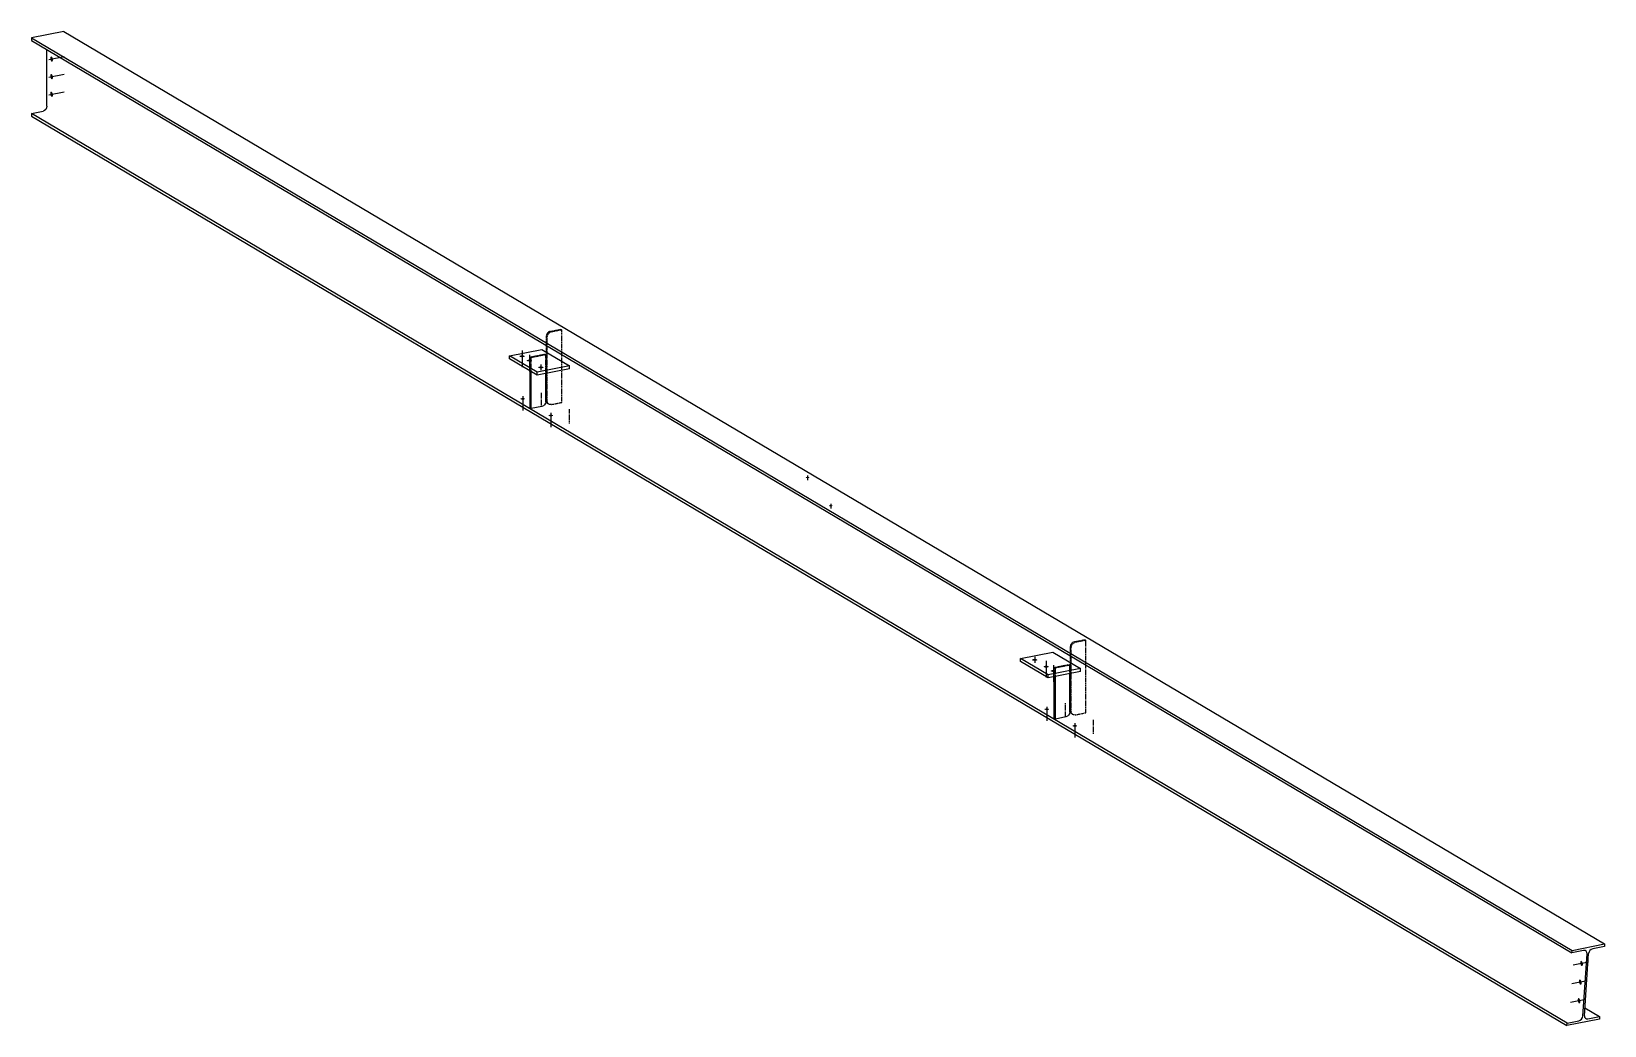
# Model space of a CAD drawing. Header units: millimetres. Extents: x 10 to 57393, y 7 to 4887.
# Drawn here: x 49832 to 57393, y 108 to 4887 of the extents above; entities that cross this region are included whole.
import ezdxf

# ---------------------------------------------------------------- set-up
doc = ezdxf.new("R2010")
doc.units = ezdxf.units.MM
doc.linetypes.add('DXK_LINE_DOT2', pattern=[3.9198, 1.9599, -1.9599])
doc.layers.add('STÅL', color=7, linetype='Continuous')

msp = doc.modelspace()

# ---------------------------------------------------------------- hatches: boundary and pattern name
at = {"layer": 'STÅL', "linetype": 'Continuous'}
for points in [[(49934.9, 4755.3), (49935.3, 4752.6), (49935.4, 4750), (49935.2, 4747.6), (49934.8, 4745.4), (49934.1, 4743.6), (49933.1, 4742.3), (49932, 4741.5), (49930.8, 4741.3), (49929.4, 4741.6), (49928.1, 4742.5), (49926.7, 4743.8), (49925.5, 4745.6), (49924.4, 4747.8), (49923.5, 4750.3), (49922.9, 4752.9), (49922.5, 4755.6), (49922.4, 4758.2), (49922.6, 4760.6), (49923, 4762.8), (49923.7, 4764.6), (49924.6, 4765.9), (49925.8, 4766.7), (49927, 4766.9), (49928.3, 4766.6), (49929.7, 4765.7), (49931, 4764.4), (49932.3, 4762.6), (49933.3, 4760.4), (49934.2, 4757.9)], [(49934.9, 4670.7), (49935.3, 4668), (49935.4, 4665.4), (49935.2, 4663), (49934.8, 4660.8), (49934.1, 4659.1), (49933.1, 4657.8), (49932, 4657), (49930.8, 4656.7), (49929.4, 4657), (49928.1, 4657.9), (49926.7, 4659.3), (49925.5, 4661.1), (49924.4, 4663.3), (49923.5, 4665.7), (49922.9, 4668.3), (49922.5, 4671), (49922.4, 4673.6), (49922.6, 4676.1), (49923, 4678.2), (49923.7, 4680), (49924.6, 4681.3), (49925.8, 4682.1), (49927, 4682.3), (49928.3, 4682), (49929.7, 4681.2), (49931, 4679.8), (49932.3, 4678), (49933.3, 4675.8), (49934.2, 4673.3)], [(49934.9, 4586.1), (49935.3, 4583.5), (49935.4, 4580.8), (49935.2, 4578.4), (49934.8, 4576.3), (49934.1, 4574.5), (49933.1, 4573.2), (49932, 4572.4), (49930.8, 4572.1), (49929.4, 4572.5), (49928.1, 4573.3), (49926.7, 4574.7), (49925.5, 4576.5), (49924.4, 4578.7), (49923.5, 4581.1), (49922.9, 4583.8), (49922.5, 4586.4), (49922.4, 4589.1), (49922.6, 4591.5), (49923, 4593.6), (49923.7, 4595.4), (49924.6, 4596.7), (49925.8, 4597.5), (49927, 4597.8), (49928.3, 4597.4), (49929.7, 4596.6), (49931, 4595.2), (49932.3, 4593.4), (49933.3, 4591.2), (49934.2, 4588.8)], [(52190.6, 3320.9), (52187.9, 3321), (52185.3, 3321.3), (52182.9, 3321.8), (52180.9, 3322.4), (52179.3, 3323.1), (52178.2, 3324), (52177.6, 3324.9), (52177.6, 3325.8), (52178.2, 3326.7), (52179.3, 3327.6), (52180.9, 3328.3), (52182.9, 3329), (52185.3, 3329.4), (52187.9, 3329.7), (52190.6, 3329.8), (52193.3, 3329.7), (52195.8, 3329.4), (52198.2, 3329), (52200.2, 3328.3), (52201.8, 3327.6), (52202.9, 3326.7), (52203.5, 3325.8), (52203.5, 3324.9), (52202.9, 3324), (52201.8, 3323.1), (52200.2, 3322.4), (52198.2, 3321.8), (52195.8, 3321.3), (52193.3, 3321)], [(52225.6, 3300.2), (52222.9, 3300.3), (52220.3, 3300.6), (52217.9, 3301), (52215.9, 3301.7), (52214.3, 3302.4), (52213.2, 3303.3), (52212.6, 3304.2), (52212.6, 3305.1), (52213.2, 3306), (52214.3, 3306.9), (52215.9, 3307.6), (52217.9, 3308.2), (52220.3, 3308.7), (52222.9, 3309), (52225.6, 3309.1), (52228.3, 3309), (52230.8, 3308.7), (52233.2, 3308.2), (52235.2, 3307.6), (52236.8, 3306.9), (52237.9, 3306), (52238.5, 3305.1), (52238.5, 3304.2), (52237.9, 3303.3), (52236.8, 3302.4), (52235.2, 3301.7), (52233.2, 3301), (52230.8, 3300.6), (52228.3, 3300.3)], [(52280.6, 3267.6), (52277.9, 3267.7), (52275.3, 3268), (52272.9, 3268.5), (52270.9, 3269.1), (52269.3, 3269.8), (52268.2, 3270.7), (52267.6, 3271.6), (52267.6, 3272.5), (52268.2, 3273.4), (52269.3, 3274.3), (52270.9, 3275), (52272.9, 3275.7), (52275.3, 3276.1), (52277.9, 3276.4), (52280.6, 3276.5), (52283.3, 3276.4), (52285.8, 3276.1), (52288.2, 3275.7), (52290.2, 3275), (52291.8, 3274.3), (52292.9, 3273.4), (52293.5, 3272.5), (52293.5, 3271.6), (52292.9, 3270.7), (52291.8, 3269.8), (52290.2, 3269.1), (52288.2, 3268.5), (52285.8, 3268), (52283.3, 3267.7)], [(52193.5, 3117), (52191.2, 3117.1), (52189, 3117.3), (52187, 3117.7), (52185.3, 3118.3), (52184, 3118.9), (52183, 3119.6), (52182.6, 3120.4), (52182.6, 3121.2), (52183, 3121.9), (52184, 3122.7), (52185.3, 3123.3), (52187, 3123.8), (52189, 3124.2), (52191.2, 3124.5), (52193.5, 3124.5), (52195.8, 3124.5), (52198, 3124.2), (52200, 3123.8), (52201.7, 3123.3), (52203, 3122.7), (52204, 3121.9), (52204.4, 3121.2), (52204.4, 3120.4), (52204, 3119.6), (52203, 3118.9), (52201.7, 3118.3), (52200, 3117.7), (52198, 3117.3), (52195.8, 3117.1)], [(52328.5, 3037), (52326.2, 3037.1), (52324, 3037.4), (52322, 3037.8), (52320.3, 3038.3), (52319, 3038.9), (52318, 3039.6), (52317.6, 3040.4), (52317.6, 3041.2), (52318, 3042), (52319, 3042.7), (52320.3, 3043.3), (52322, 3043.8), (52324, 3044.2), (52326.2, 3044.5), (52328.5, 3044.6), (52330.8, 3044.5), (52333, 3044.2), (52335, 3043.8), (52336.7, 3043.3), (52338, 3042.7), (52339, 3042), (52339.4, 3041.2), (52339.4, 3040.4), (52339, 3039.6), (52338, 3038.9), (52336.7, 3038.3), (52335, 3037.8), (52333, 3037.4), (52330.8, 3037.1)], [(53562.4, 2739.8), (53560.5, 2739.8), (53558.7, 2740), (53557.1, 2740.3), (53555.7, 2740.8), (53554.6, 2741.3), (53553.8, 2741.9), (53553.4, 2742.5), (53553.4, 2743.2), (53553.8, 2743.8), (53554.6, 2744.4), (53555.7, 2744.9), (53557.1, 2745.3), (53558.7, 2745.6), (53560.5, 2745.8), (53562.4, 2745.9), (53564.2, 2745.8), (53566, 2745.6), (53567.7, 2745.3), (53569.1, 2744.9), (53570.2, 2744.4), (53570.9, 2743.8), (53571.3, 2743.2), (53571.3, 2742.5), (53570.9, 2741.9), (53570.2, 2741.3), (53569.1, 2740.8), (53567.7, 2740.3), (53566, 2740), (53564.2, 2739.8)], [(53674, 2603.8), (53672.2, 2603.9), (53670.4, 2604.1), (53668.8, 2604.4), (53667.4, 2604.8), (53666.2, 2605.4), (53665.5, 2606), (53665.1, 2606.6), (53665.1, 2607.2), (53665.5, 2607.9), (53666.2, 2608.4), (53667.4, 2609), (53668.8, 2609.4), (53670.4, 2609.7), (53672.2, 2609.9), (53674, 2610), (53675.9, 2609.9), (53677.7, 2609.7), (53679.3, 2609.4), (53680.7, 2609), (53681.8, 2608.4), (53682.6, 2607.9), (53683, 2607.2), (53683, 2606.6), (53682.6, 2606), (53681.8, 2605.4), (53680.7, 2604.8), (53679.3, 2604.4), (53677.7, 2604.1), (53675.9, 2603.9)], [(54654.3, 1861.4), (54651.6, 1861.5), (54649, 1861.8), (54646.7, 1862.2), (54644.7, 1862.9), (54643.1, 1863.6), (54642, 1864.5), (54641.4, 1865.4), (54641.4, 1866.3), (54642, 1867.2), (54643.1, 1868.1), (54644.7, 1868.8), (54646.7, 1869.4), (54649, 1869.9), (54651.6, 1870.2), (54654.3, 1870.3), (54657, 1870.2), (54659.6, 1869.9), (54662, 1869.4), (54664, 1868.8), (54665.6, 1868.1), (54666.7, 1867.2), (54667.3, 1866.3), (54667.3, 1865.4), (54666.7, 1864.5), (54665.6, 1863.6), (54664, 1862.9), (54662, 1862.2), (54659.6, 1861.8), (54657, 1861.5)], [(54709.3, 1828.8), (54706.6, 1828.9), (54704, 1829.2), (54701.7, 1829.7), (54699.7, 1830.3), (54698.1, 1831), (54697, 1831.9), (54696.4, 1832.8), (54696.4, 1833.7), (54697, 1834.6), (54698.1, 1835.5), (54699.7, 1836.2), (54701.7, 1836.9), (54704, 1837.3), (54706.6, 1837.6), (54709.3, 1837.7), (54712, 1837.6), (54714.6, 1837.3), (54717, 1836.9), (54719, 1836.2), (54720.6, 1835.5), (54721.7, 1834.6), (54722.3, 1833.7), (54722.3, 1832.8), (54721.7, 1831.9), (54720.6, 1831), (54719, 1830.3), (54717, 1829.7), (54714.6, 1829.2), (54712, 1828.9)], [(54744.3, 1808.1), (54741.6, 1808.2), (54739, 1808.5), (54736.7, 1808.9), (54734.7, 1809.6), (54733.1, 1810.3), (54732, 1811.2), (54731.4, 1812.1), (54731.4, 1813), (54732, 1813.9), (54733.1, 1814.7), (54734.7, 1815.5), (54736.7, 1816.1), (54739, 1816.6), (54741.6, 1816.9), (54744.3, 1817), (54747, 1816.9), (54749.6, 1816.6), (54752, 1816.1), (54754, 1815.5), (54755.6, 1814.7), (54756.7, 1813.9), (54757.3, 1813), (54757.3, 1812.1), (54756.7, 1811.2), (54755.6, 1810.3), (54754, 1809.6), (54752, 1808.9), (54749.6, 1808.5), (54747, 1808.2)], [(54712.3, 1624.9), (54710, 1625), (54707.8, 1625.2), (54705.8, 1625.6), (54704.1, 1626.1), (54702.8, 1626.8), (54701.8, 1627.5), (54701.3, 1628.3), (54701.3, 1629.1), (54701.8, 1629.8), (54702.8, 1630.5), (54704.1, 1631.2), (54705.8, 1631.7), (54707.8, 1632.1), (54710, 1632.3), (54712.3, 1632.4), (54714.6, 1632.3), (54716.8, 1632.1), (54718.7, 1631.7), (54720.5, 1631.2), (54721.8, 1630.5), (54722.7, 1629.8), (54723.2, 1629.1), (54723.2, 1628.3), (54722.7, 1627.5), (54721.8, 1626.8), (54720.5, 1626.1), (54718.7, 1625.6), (54716.8, 1625.2), (54714.6, 1625)], [(54847.3, 1544.9), (54845, 1545), (54842.8, 1545.3), (54840.8, 1545.6), (54839.1, 1546.2), (54837.8, 1546.8), (54836.8, 1547.5), (54836.3, 1548.3), (54836.3, 1549.1), (54836.8, 1549.9), (54837.8, 1550.6), (54839.1, 1551.2), (54840.8, 1551.7), (54842.8, 1552.1), (54845, 1552.4), (54847.3, 1552.5), (54849.6, 1552.4), (54851.8, 1552.1), (54853.7, 1551.7), (54855.5, 1551.2), (54856.8, 1550.6), (54857.7, 1549.9), (54858.2, 1549.1), (54858.2, 1548.3), (54857.7, 1547.5), (54856.8, 1546.8), (54855.5, 1546.2), (54853.7, 1545.6), (54851.8, 1545.3), (54849.6, 1545)], [(57288.7, 407.6), (57289.1, 404.9), (57289.2, 402.3), (57289.1, 399.9), (57288.6, 397.7), (57287.9, 396), (57287, 394.6), (57285.9, 393.8), (57284.6, 393.6), (57283.3, 393.9), (57281.9, 394.8), (57280.6, 396.1), (57279.4, 398), (57278.3, 400.1), (57277.4, 402.6), (57276.7, 405.2), (57276.3, 407.9), (57276.2, 410.5), (57276.4, 412.9), (57276.8, 415.1), (57277.6, 416.9), (57278.5, 418.2), (57279.6, 419), (57280.9, 419.2), (57282.2, 418.9), (57283.5, 418), (57284.9, 416.7), (57286.1, 414.9), (57287.2, 412.7), (57288.1, 410.2)], [(57282.6, 317.9), (57283, 315.3), (57283.1, 312.6), (57283, 310.2), (57282.5, 308.1), (57281.8, 306.3), (57280.9, 305), (57279.8, 304.2), (57278.5, 303.9), (57277.2, 304.3), (57275.8, 305.1), (57274.5, 306.5), (57273.3, 308.3), (57272.2, 310.5), (57271.3, 312.9), (57270.6, 315.6), (57270.3, 318.2), (57270.1, 320.9), (57270.3, 323.3), (57270.8, 325.4), (57271.5, 327.2), (57272.4, 328.5), (57273.5, 329.3), (57274.8, 329.6), (57276.1, 329.2), (57277.5, 328.4), (57278.8, 327), (57280, 325.2), (57281.1, 323), (57282, 320.6)], [(57276.5, 228.3), (57276.9, 225.6), (57277, 223), (57276.9, 220.5), (57276.4, 218.4), (57275.7, 216.6), (57274.8, 215.3), (57273.7, 214.5), (57272.4, 214.3), (57271.1, 214.6), (57269.7, 215.4), (57268.4, 216.8), (57267.2, 218.6), (57266.1, 220.8), (57265.2, 223.3), (57264.6, 225.9), (57264.2, 228.6), (57264, 231.2), (57264.2, 233.6), (57264.7, 235.8), (57265.4, 237.5), (57266.3, 238.9), (57267.4, 239.6), (57268.7, 239.9), (57270, 239.6), (57271.4, 238.7), (57272.7, 237.4), (57273.9, 235.5), (57275, 233.4), (57275.9, 230.9)]]:
    msp.add_hatch(color=96, dxfattribs=at).paths.add_polyline_path(points)

# ---------------------------------------------------------------- linework, layer by layer
at = {"layer": 'STÅL', "color": 2, "linetype": 'Continuous'}
for p, q in [((49988.1, 4886.9), (49832.2, 4856.1)), ((49832.2, 4856.1), (57237.4, 469.3)), ((49832.2, 4856.1), (49832.2, 4843.5)), ((49832.2, 4843.5), (57236.5, 457.1)), ((49988.1, 4886.9), (57393.3, 500.1)), ((49906.4, 4527.3), (49906.4, 4799.5)), ((49832.2, 4492.9), (49888.2, 4504)), ((57213.6, 120.2), (49832.2, 4492.9)), ((49832.2, 4492.9), (49832.2, 4480.3)), ((49832.2, 4480.3), (57212.8, 108)), ((49895.2, 4506.9), (49888.2, 4504)), ((49901.1, 4512.3), (49895.2, 4506.9)), ((49905, 4519.5), (49901.1, 4512.3)), ((49906.4, 4527.3), (49905, 4519.5)), ((52129.8, 3327.2), (52285.6, 3358)), ((52129.8, 3313.1), (52129.8, 3327.2)), ((52262.3, 3248.7), (52129.8, 3327.2)), ((52285.6, 3358), (52418.1, 3279.5)), ((52262.3, 3234.6), (52129.8, 3313.1)), ((52229.7, 3076.6), (52229.7, 3253.9)), ((52418.1, 3279.5), (52262.3, 3248.7)), ((52418.1, 3265.4), (52262.3, 3234.6)), ((52418.1, 3265.4), (52418.1, 3279.5)), ((52234.7, 3073.6), (52234.7, 3250.9)), ((52262.3, 3234.6), (52262.3, 3248.7)), ((52304, 3107), (52304, 3242.8)), ((52304, 3107), (52302.6, 3099.2)), ((52234.7, 3073.6), (52229.7, 3076.6)), ((52285.8, 3083.7), (52234.7, 3073.6)), ((52292.7, 3086.6), (52285.8, 3083.7)), ((52298.6, 3092), (52292.7, 3086.6)), ((52302.6, 3099.2), (52298.6, 3092)), ((54586, 1872.1), (54741.9, 1902.9)), ((54741.9, 1902.9), (54874.4, 1824.4)), ((54586, 1858), (54586, 1872.1)), ((54718.5, 1793.6), (54586, 1872.1)), ((54718.5, 1779.5), (54586, 1858)), ((54874.4, 1824.4), (54718.5, 1793.6)), ((54874.4, 1810.3), (54874.4, 1824.4)), ((54874.4, 1810.3), (54718.5, 1779.5)), ((54718.5, 1779.5), (54718.5, 1793.6)), ((54748.5, 1584.5), (54748.5, 1785.4)), ((54753.5, 1581.5), (54753.5, 1786.4)), ((54822.7, 1614.9), (54822.7, 1800.1)), ((54804.5, 1591.6), (54753.5, 1581.5)), ((54811.5, 1594.5), (54804.5, 1591.6)), ((54817.4, 1599.9), (54811.5, 1594.5)), ((54821.4, 1607.1), (54817.4, 1599.9)), ((54822.7, 1614.9), (54821.4, 1607.1)), ((54753.5, 1581.5), (54748.5, 1584.5)), ((57236.5, 457.1), (57237.4, 469.3)), ((57292.6, 468.2), (57236.5, 457.1)), ((57237.4, 469.3), (57393.3, 500.1)), ((57299.4, 468.1), (57292.6, 468.2)), ((57296.6, 155.3), (57316.9, 454.3)), ((57305.1, 465.2), (57299.4, 468.1)), ((57308.6, 459.8), (57305.1, 465.2)), ((57309.5, 452.8), (57308.6, 459.8)), ((57318.8, 461.8), (57316.9, 454.3)), ((57323.2, 468.8), (57318.8, 461.8)), ((57329.3, 474), (57323.2, 468.8)), ((57336.4, 476.9), (57329.3, 474)), ((57392.4, 487.9), (57336.4, 476.9)), ((57393.3, 500.1), (57392.4, 487.9)), ((57289.1, 153.8), (57309.5, 452.8)), ((57287.3, 146.3), (57289.1, 153.8)), ((57296.6, 155.3), (57297.5, 148.3)), ((57299.1, 192.7), (57369.5, 151)), ((57368.7, 138.8), (57212.8, 108)), ((57212.8, 108), (57213.6, 120.2)), ((57213.6, 120.2), (57269.7, 131.3)), ((57269.7, 131.3), (57276.7, 134.1)), ((57276.7, 134.1), (57282.9, 139.4)), ((57282.9, 139.4), (57287.3, 146.3)), ((57297.5, 148.3), (57301, 142.9)), ((57301, 142.9), (57306.6, 140)), ((57306.6, 140), (57313.5, 139.9)), ((57313.5, 139.9), (57369.5, 151)), ((57369.5, 151), (57368.7, 138.8))]:
    msp.add_line(p, q, dxfattribs=at)
at = {"layer": 'STÅL', "color": 96, "linetype": 'Continuous'}
for p, q in [((49915.9, 4751.5), (49989.5, 4766.1)), ((49915.9, 4667), (49989.5, 4681.5)), ((49915.9, 4582.4), (49989.5, 4596.9)), ((52190.6, 3353.6), (52190.6, 3273.7)), ((52225.6, 3332.8), (52225.6, 3253)), ((52280.6, 3286.1), (52280.6, 3258)), ((52193.5, 3133), (52193.5, 3064.4)), ((52328.5, 3053), (52328.5, 2984.4)), ((53562.4, 2752.2), (53562.4, 2730.1)), ((53674, 2616.3), (53674, 2594.2)), ((54654.3, 1879.9), (54654.3, 1851.7)), ((54709.3, 1861.5), (54709.3, 1781.6)), ((54744.3, 1840.7), (54744.3, 1760.8)), ((54712.3, 1640.9), (54712.3, 1572.3)), ((54847.3, 1560.9), (54847.3, 1492.3)), ((57316.2, 413), (57242.5, 398.5)), ((57310.1, 323.3), (57236.5, 308.8)), ((57304, 233.7), (57230.4, 219.2))]:
    msp.add_line(p, q, dxfattribs=at)
at = {"layer": 'STÅL', "color": 7, "linetype": 'DXK_LINE_DOT2'}
for p, q in [((52307.8, 3429.4), (52306.4, 3421.6)), ((52306.4, 3421.6), (52306.4, 3112.4)), ((52311.7, 3436.6), (52307.8, 3429.4)), ((52311.4, 3418.6), (52312.8, 3426.4)), ((52311.4, 3109.4), (52311.4, 3418.6)), ((52317.6, 3442), (52311.7, 3436.6)), ((52312.8, 3426.4), (52316.7, 3433.6)), ((52316.7, 3433.6), (52322.6, 3439)), ((52324.6, 3444.9), (52317.6, 3442)), ((52322.6, 3439), (52329.6, 3441.9)), ((52324.6, 3444.9), (52375.7, 3455)), ((52380.7, 3452), (52329.6, 3441.9)), ((52375.7, 3455), (52380.7, 3452)), ((52380.7, 3103.4), (52380.7, 3452)), ((52229.7, 3321.8), (52299, 3335.5)), ((52304, 3332.6), (52234.7, 3318.9)), ((52299, 3335.5), (52304, 3332.6)), ((52304, 3242.8), (52304, 3332.6)), ((52234.7, 3318.9), (52229.7, 3321.8)), ((52229.7, 3253.9), (52229.7, 3321.8)), ((52234.7, 3250.9), (52234.7, 3318.9)), ((52306.4, 3112.4), (52307.8, 3105.1)), ((52307.8, 3105.1), (52311.7, 3099.5)), ((52312.8, 3102.2), (52311.4, 3109.4)), ((52316.7, 3096.5), (52312.8, 3102.2)), ((52329.6, 3093.3), (52380.7, 3103.4)), ((52311.7, 3099.5), (52316.7, 3096.5)), ((52322.6, 3093.4), (52316.7, 3096.5)), ((52329.6, 3093.3), (52322.6, 3093.4)), ((54826.6, 1937.3), (54825.2, 1929.4)), ((54825.2, 1929.4), (54825.2, 1620.3)), ((54830.5, 1944.5), (54826.6, 1937.3)), ((54830.2, 1926.5), (54831.6, 1934.3)), ((54830.2, 1617.3), (54830.2, 1926.5)), ((54836.4, 1949.9), (54830.5, 1944.5)), ((54831.6, 1934.3), (54835.5, 1941.5)), ((54835.5, 1941.5), (54841.4, 1946.9)), ((54843.4, 1952.8), (54836.4, 1949.9)), ((54841.4, 1946.9), (54848.4, 1949.8)), ((54843.4, 1952.8), (54894.5, 1962.9)), ((54899.5, 1959.9), (54848.4, 1949.8)), ((54894.5, 1962.9), (54899.5, 1959.9)), ((54899.5, 1611.3), (54899.5, 1959.9)), ((54748.5, 1829.7), (54817.7, 1843.4)), ((54753.5, 1826.8), (54748.5, 1829.7)), ((54748.5, 1785.4), (54748.5, 1829.7)), ((54822.7, 1840.4), (54753.5, 1826.8)), ((54753.5, 1786.4), (54753.5, 1826.8)), ((54817.7, 1843.4), (54822.7, 1840.4)), ((54822.7, 1800.1), (54822.7, 1840.4)), ((54825.2, 1620.3), (54826.6, 1613)), ((54826.6, 1613), (54830.5, 1607.4)), ((54831.6, 1610.1), (54830.2, 1617.3)), ((54830.5, 1607.4), (54835.5, 1604.4)), ((54835.5, 1604.4), (54831.6, 1610.1)), ((54841.4, 1601.3), (54835.5, 1604.4)), ((54848.4, 1601.2), (54841.4, 1601.3)), ((54848.4, 1601.2), (54899.5, 1611.3))]:
    msp.add_line(p, q, dxfattribs=at)
at = {"layer": 'STÅL', "color": 96, "linetype": 'DXK_LINE_DOT2'}
for p, q in [((52281.8, 3150.4), (52281.8, 3081.8)), ((52416.8, 3070.5), (52416.8, 3001.9)), ((54800.6, 1658.3), (54800.6, 1589.7)), ((54935.6, 1578.4), (54935.6, 1509.8))]:
    msp.add_line(p, q, dxfattribs=at)

doc.saveas('drawing.dxf')
